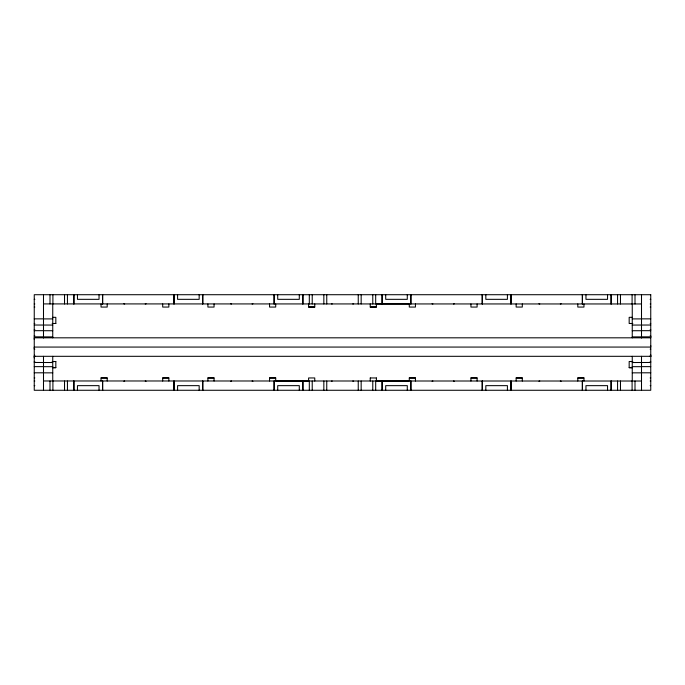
<?xml version="1.0" encoding="UTF-8"?>
<svg xmlns="http://www.w3.org/2000/svg" width="685" height="685" viewBox="0 0 685 685"><rect width="100%" height="100%" fill="white"/><g stroke="black" fill="none" stroke-linecap="round" stroke-linejoin="round"><path stroke-width="1.03" d="M34.25 357.853L34.25 356.311L34.832 356.311M34.25 348.605L34.25 347.064L650.75 347.064L650.75 345.523M34.25 339.358L34.25 337.816L650.75 337.816L650.75 336.275M650.75 354.77L650.75 356.508M34.25 299.336L34.832 299.336M650.168 299.336L650.75 299.336M34.25 303.96L34.832 303.96M43.497 303.909L641.503 303.96M650.168 303.96L650.75 303.96M308.592 307.017L314.757 307.017M370.242 307.017L376.408 307.017M34.25 307.043L34.832 307.043M650.168 307.043L650.75 307.043M52.745 317.318L55.828 317.335L55.828 323.5M632.255 317.318L629.172 317.335L629.172 323.5L631.87 323.483M34.25 318.859L43.497 318.859M641.503 318.859L650.75 318.859M43.497 318.902L52.745 318.902M632.255 318.902L641.503 318.902M34.25 323.457L34.832 323.457M52.171 323.457L52.745 323.457M53.13 323.483L55.828 323.483M632.255 323.457L632.829 323.457M650.168 323.457L650.75 323.457M34.25 325.024L52.745 325.067M632.255 325.067L650.75 325.024M34.25 329.622L34.832 329.622M650.168 329.622L650.75 329.622M34.25 330.675L43.497 330.675M641.503 330.675L650.75 330.675M43.497 330.718L52.745 330.718M632.255 330.718L641.503 330.718M34.25 335.787L34.832 335.787M650.168 335.787L650.75 335.787M34.25 336.84L43.497 336.84M641.503 336.84L650.75 336.84M43.497 336.883L52.745 336.883M632.255 336.883L641.503 336.883M34.25 349.144L34.832 349.144M650.168 349.144L650.75 349.144M34.25 355.309L34.832 355.309M650.168 355.309L650.75 355.309M650.168 356.311L650.75 356.311L34.25 356.311M34.25 361.474L34.832 361.474M52.171 361.474L52.745 361.474M53.13 361.517L55.828 361.517M631.87 361.5L629.172 361.5L629.172 367.682L632.255 367.682L629.172 367.665M632.255 361.474L632.829 361.474M650.168 361.474L650.75 361.474M34.25 362.476L52.745 362.528M632.255 362.528L650.75 362.476M34.25 366.638L43.497 366.638M641.503 366.638L650.75 366.638M43.497 366.68L52.745 366.68M632.255 366.68L641.503 366.68M55.828 367.665L52.745 367.665L55.828 367.682L55.828 361.5M34.25 372.803L43.497 372.803M641.503 372.803L650.75 372.803M43.497 372.845L52.745 372.845M632.255 372.845L641.503 372.845M34.25 377.94L34.832 377.94M101.037 381.04L101.037 377.94L107.203 377.94L107.203 381.04M162.688 381.04L162.688 377.94L168.852 377.94L168.852 381.04M207.898 381.04L207.898 377.94L214.062 377.94L214.062 381.04M269.548 381.04L269.548 377.94L275.712 377.94L275.712 381.04L308.592 381.065L308.592 377.957L314.757 377.957L314.757 381.065M376.408 377.957L376.408 381.065L409.287 381.04L409.287 377.94L415.452 377.94L415.452 381.04M470.938 381.04L470.938 377.94L477.103 377.94L477.103 381.04M516.147 381.04L516.147 377.94L522.312 377.94L522.312 381.04M577.797 381.04L577.797 377.94L583.962 377.94L583.962 381.04M650.168 377.94L650.75 377.94M101.037 377.957L107.203 377.957M162.688 377.957L168.852 377.957M207.898 377.957L214.062 377.957M269.548 377.957L275.712 377.957M370.242 377.957L376.408 377.983M409.287 377.957L415.452 377.957M470.938 377.957L477.103 377.957M516.147 377.957L522.312 377.957M577.797 377.957L583.962 377.957M34.25 381.023L34.832 381.023M43.497 380.971L641.503 381.023M650.168 381.023L650.75 381.023M34.25 385.646L34.832 385.646M650.168 385.646L650.75 385.646M641.503 294.713L641.503 338.056M641.503 356.311L641.503 390.27M635.004 294.713L635.004 303.96M635.004 381.023L635.004 390.27M632.255 303.909L632.255 337.868M632.255 356.346L632.255 381.04M632.092 294.713L632.092 303.96M632.092 381.023L632.092 390.27M620.473 294.713L620.473 303.96M620.473 381.023L620.473 390.27M617.562 294.713L617.562 303.96M617.562 381.023L617.562 390.27M611.191 294.713L611.191 303.96M611.191 381.023L611.191 390.27M611.063 294.713L611.063 303.96M611.063 381.023L611.063 390.27M607.544 294.713L607.544 299.336L585.966 299.336L585.966 294.713M607.544 390.27L607.544 385.646L585.966 385.646L585.966 390.27M583.962 303.96L583.962 307.06L577.797 307.06L577.797 303.96M582.447 294.713L582.447 303.96M582.447 381.023L582.447 390.27M582.318 294.713L582.318 303.96M582.318 381.023L582.318 390.27M522.312 303.96L522.312 307.06L516.147 307.043L516.147 303.96M511.061 294.713L511.061 303.96M511.061 381.023L511.061 390.27M510.933 294.713L510.933 303.96M510.933 381.023L510.933 390.27M507.414 294.713L507.414 299.336L485.836 299.336L485.836 294.713M507.414 390.27L507.414 385.646L485.836 385.646L485.836 390.27M482.317 294.713L482.317 303.96M482.317 381.023L482.317 390.27M482.189 294.713L482.189 303.96M482.189 381.023L482.189 390.27M477.103 303.96L477.103 307.06L470.938 307.06L470.938 303.96M415.452 303.96L415.452 307.06L409.287 307.06L409.287 303.96L376.408 303.96L376.408 307.043L370.242 307.043L370.242 303.96M410.931 294.713L410.931 303.96M410.931 381.023L410.931 390.27M410.803 294.713L410.803 303.96M410.803 381.023L410.803 390.27M407.284 294.713L407.284 299.336L385.706 299.336L385.706 294.713M407.284 390.27L407.284 385.646L385.706 385.646L385.706 390.27M382.187 294.713L382.187 303.96M382.187 381.023L382.187 390.27M382.059 294.713L382.059 303.96M382.059 381.023L382.059 390.27M375.688 294.713L375.688 303.96M375.688 381.023L375.688 390.27M372.777 294.713L372.777 303.96M372.777 381.023L372.777 390.27M370.242 377.983L370.242 381.065M361.158 294.713L361.158 303.96M361.158 381.023L361.158 390.27M358.246 294.713L358.246 303.96M358.246 381.023L358.246 390.27M326.754 294.713L326.754 303.96M326.754 381.023L326.754 390.27M323.842 294.713L323.842 303.96M323.842 381.023L323.842 390.27M314.757 303.934L314.757 307.043L308.592 307.043L308.592 303.934M312.223 294.713L312.223 303.96M312.223 381.023L312.223 390.27M309.312 294.713L309.312 303.96M309.312 381.023L309.312 390.27M302.941 294.713L302.941 303.96M302.941 381.023L302.941 390.27M302.813 294.713L302.813 303.96M302.813 381.023L302.813 390.27M299.294 294.713L299.294 299.336L277.716 299.336L277.716 294.713M299.294 390.27L299.294 385.646L277.716 385.646L277.716 390.27M275.712 303.96L275.712 307.06L269.548 307.06L269.548 303.96M274.197 294.713L274.197 303.96M274.197 381.023L274.197 390.27M274.068 294.713L274.068 303.96M274.068 381.023L274.068 390.27M214.062 303.96L214.062 307.06L207.898 307.06L207.898 303.96M202.811 294.713L202.811 303.96M202.811 381.023L202.811 390.27M202.683 294.713L202.683 303.96M202.683 381.023L202.683 390.27M199.164 294.713L199.164 299.336L177.586 299.336L177.586 294.713M199.164 390.27L199.164 385.646L177.586 385.646L177.586 390.27M174.067 294.713L174.067 303.96M174.067 381.023L174.067 390.27M173.939 294.713L173.939 303.96M173.939 381.023L173.939 390.27M168.852 303.96L168.852 307.06L162.688 307.06L162.688 303.96M107.203 303.96L107.203 307.06L101.037 307.06L101.037 303.96M102.681 294.713L102.681 303.96M102.681 381.023L102.681 390.27M102.553 294.713L102.553 303.96M102.553 381.023L102.553 390.27M99.034 294.713L99.034 299.336L77.456 299.336L77.456 294.713M99.034 390.27L99.034 385.646L77.456 385.646L77.456 390.27M73.937 294.713L73.937 303.96M73.937 381.023L73.937 390.27M73.809 294.713L73.809 303.96M73.809 381.023L73.809 390.27M67.438 294.713L67.438 303.96M67.438 381.023L67.438 390.27M64.527 294.713L64.527 303.96M64.527 381.023L64.527 390.27M52.908 294.713L52.908 303.96M52.908 381.023L52.908 390.27M52.745 303.909L52.745 337.868M52.745 356.346L52.745 381.04M49.996 294.713L49.996 303.96M49.996 381.023L49.996 390.27M43.497 294.713L43.497 338.056M43.497 356.311L43.497 390.27M145.22 381.04A2.312 2.312 0 0 1 146.068 381.202M123.822 381.202A2.312 2.312 0 0 1 124.67 381.04M252.08 381.04A2.312 2.312 0 0 1 252.928 381.202M230.682 381.202A2.312 2.312 0 0 1 231.53 381.04M146.068 303.815A2.312 2.312 0 0 1 145.22 303.977M124.67 303.977A2.312 2.312 0 0 1 123.822 303.815M252.928 303.815A2.312 2.312 0 0 1 252.08 303.977M231.53 303.977A2.312 2.312 0 0 1 230.682 303.815M453.47 381.04A2.312 2.312 0 0 1 454.318 381.202M432.072 381.202A2.312 2.312 0 0 1 432.92 381.04M560.33 381.04A2.312 2.312 0 0 1 561.178 381.202M538.932 381.202A2.312 2.312 0 0 1 539.78 381.04M454.318 303.815A2.312 2.312 0 0 1 453.47 303.977M432.92 303.977A2.312 2.312 0 0 1 432.072 303.815M561.178 303.815A2.312 2.312 0 0 1 560.33 303.977M539.78 303.977A2.312 2.312 0 0 1 538.932 303.815M352.775 381.065A2.312 2.312 0 0 1 353.623 381.228M331.377 381.228A2.312 2.312 0 0 1 332.225 381.065M353.623 303.798A2.312 2.312 0 0 1 352.775 303.96M332.225 303.96A2.312 2.312 0 0 1 331.377 303.798M650.75 294.713L34.25 294.713L34.25 390.27L650.75 390.27L650.75 294.713"/></g></svg>
